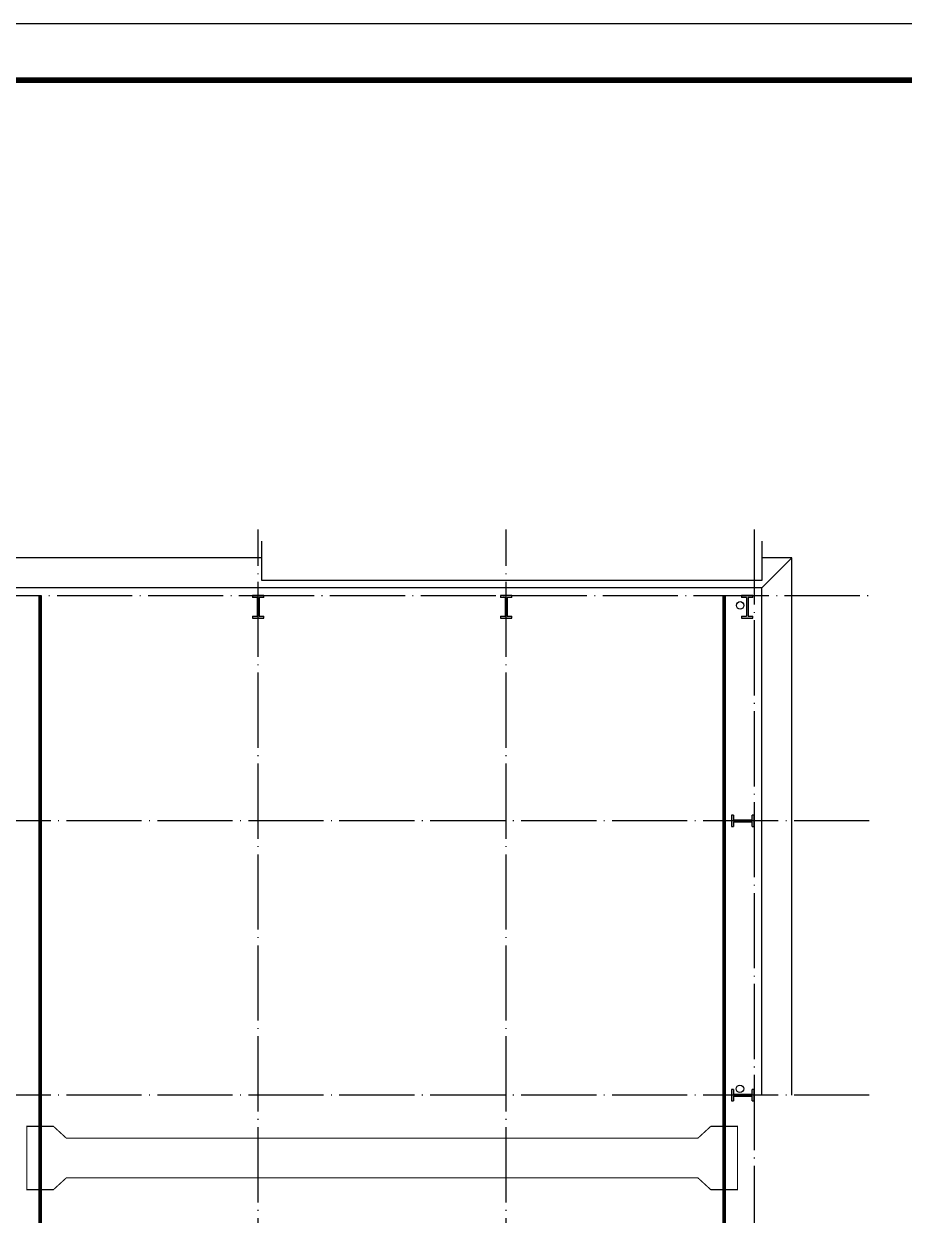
# Model space of a CAD drawing. Extents: x 185245 to 2288779, y -19957 to 815000.
# Drawn here: x 2005246 to 2028672, y 629257 to 660963 of the extents above; entities that cross this region are included whole.
import ezdxf

# ---------------------------------------------------------------- set-up
doc = ezdxf.new("R2010")
doc.units = 0
doc.header["$LTSCALE"] = 1000
doc.header["$MEASUREMENT"] = 0
doc.linetypes.add('DASH', pattern=[0.35, 0.25, -0.1])
doc.linetypes.add('DOTE', pattern=[2.42, 2, -0.2, 0.02, -0.2])
for name, color, linetype in [('3T_BAR', 7, 'Continuous'), ('COLUMN', 9, 'Continuous'), ('DOTE', 1, 'Continuous'), ('GROUND', 2, 'Continuous'), ('PUB_TITLE', 4, 'Continuous'), ('建筑外', 2, 'Continuous'), ('钢柱', 7, 'Continuous')]:
    doc.layers.add(name, color=color, linetype=linetype)

# ---------------------------------------------------------------- blocks, each defined once
blk = doc.blocks.new('A$C23043752')
at = {"layer": 'COLUMN'}
blk.add_hatch(color=256, dxfattribs=at).paths.add_polyline_path([(0, 600), (0, 550), (125, 550), (125, 50), (0, 50), (0, 0), (300, 0), (300, 50), (175, 50), (175, 550), (300, 550), (300, 600)])
for p, q in [((0, 600), (0, 550)), ((300, 600), (0, 600)), ((125, 550), (0, 550)), ((125, 550), (125, 50)), ((175, 550), (175, 50)), ((300, 550), (175, 550)), ((300, 550), (300, 600)), ((0, 50), (125, 50)), ((0, 50), (0, 0)), ((0, 0), (300, 0)), ((175, 50), (300, 50)), ((300, 0), (300, 50))]:
    blk.add_line(p, q, dxfattribs=at)
blk = doc.blocks.new('A$C2E6C69CD')
at = {"layer": 'COLUMN', "xscale": -1, "rotation": 359.9999999999998}
blk.add_blockref('A$C23043752', (300, 0), dxfattribs=at)
blk.add_blockref('A$C23043752', (300, 0), dxfattribs=at)
blk = doc.blocks.new('A$C6F9B7E11')
blk.add_blockref('A$C2E6C69CD', (0, 0))

msp = doc.modelspace()

# ---------------------------------------------------------------- linework, layer by layer
at = {"linetype": 'DASH', "const_width": 100}
for points in [[(2005680, 645749.7), (2005680, 617849.7)], [(2023880, 645749.7), (2023880, 617849.7)]]:
    msp.add_lwpolyline(points, dxfattribs=at)
for centre in [(2024308.2, 645485.6), (2024301.1, 632618.9)]:
    msp.add_circle(centre, 100)
at = {"layer": '3T_BAR', "const_width": 28.8}
for points in [[(2014780, 631303.2), (2006380.8, 631303.2), (2006033.7, 631621.1), (2005326.2, 631621.1), (2005326.2, 629935.4), (2006033.7, 629935.4), (2006380.8, 630253.3), (2014780, 630253.3)], [(2014780, 631303.2), (2023179.2, 631303.2), (2023526.2, 631621.1), (2024233.7, 631621.1), (2024233.7, 629935.4), (2023526.2, 629935.4), (2023179.2, 630253.3), (2014780, 630253.3)]]:
    msp.add_lwpolyline(points, dxfattribs=at)
at = {"layer": 'DOTE', "color": 25, "linetype": 'DOTE'}
for p, q in [((2011480, 615076.5), (2011480, 647509.3)), ((2018080, 615076.5), (2018080, 647509.3)), ((2024680, 647509.3), (2024680, 615076.5)), ((1981930.3, 645749.7), (2027740.8, 645749.7)), ((2027740.8, 639749.7), (1981930.3, 639749.7)), ((2027740.8, 632449.7), (1981930.3, 632449.7))]:
    msp.add_line(p, q, dxfattribs=at)
at = {"layer": 'GROUND'}
for p, q in [((2011580, 646749.7), (1998280, 646749.7)), ((2025680, 646749.7), (2024880, 646749.7)), ((2024880, 645949.7), (2025680, 646749.7)), ((2025680, 632449.7), (2025680, 646749.7)), ((2024880, 645949.7), (1998280, 645949.7)), ((2024880, 632449.7), (2024880, 645949.7))]:
    msp.add_line(p, q, dxfattribs=at)
at = {"layer": 'PUB_TITLE', "elevation": 0}
msp.add_lwpolyline([(1962998, 597962.7), (2052098, 597962.7), (2052098, 660962.7), (1962998, 660962.7)], close=True, dxfattribs=at)
at = {"layer": 'PUB_TITLE', "const_width": 150, "elevation": 0}
msp.add_lwpolyline([(1966748, 599462.7), (2050598, 599462.7), (2050598, 659462.7), (1966748, 659462.7)], close=True, dxfattribs=at)
at = {"layer": '建筑外'}
msp.add_lwpolyline([(2024880, 647197.6), (2024880, 646149.7), (2011580, 646149.7), (2011580, 647197.6)], dxfattribs=at)

# ---------------------------------------------------------------- block references
at = {"layer": '钢柱', "ltscale": 1000, "xscale": -1}
for p in [(2011630, 645149.7), (2018230, 645149.7), (2024647.6, 645149.7)]:
    msp.add_blockref('A$C6F9B7E11', p, dxfattribs=at)
at = {"layer": '钢柱', "ltscale": 1000, "xscale": -1, "rotation": 90}
for p in [(2024680, 639899.7), (2024680, 632599.7)]:
    msp.add_blockref('A$C6F9B7E11', p, dxfattribs=at)

doc.saveas('drawing.dxf')
